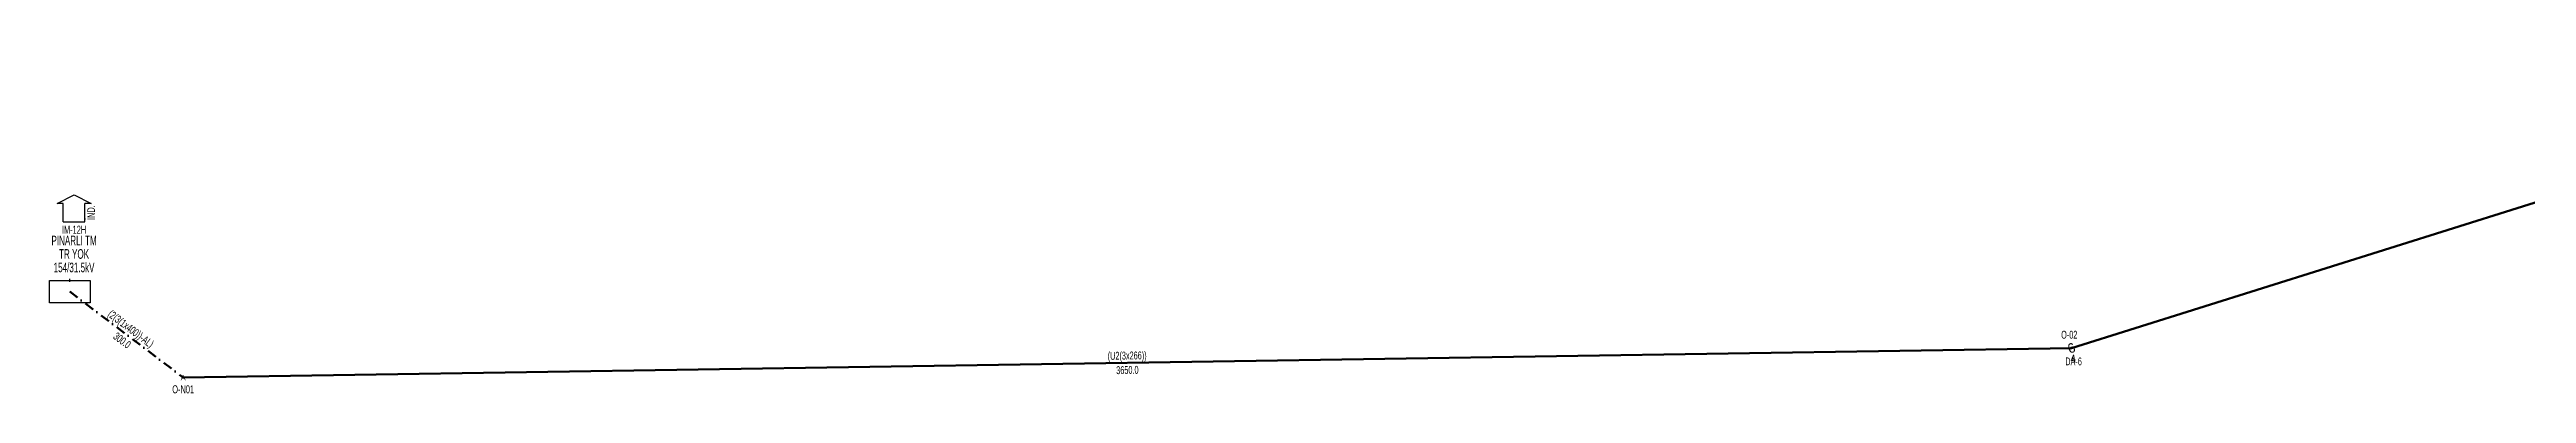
# Model space of a CAD drawing. Header units: millimetres. Extents: x 573825 to 575716, y 4090915 to 4092713.
# Drawn here: x 573825 to 574468, y 4091459 to 4091549 of the extents above; entities that cross this region are included whole.
import ezdxf
from ezdxf.enums import TextEntityAlignment as Align

# ---------------------------------------------------------------- set-up
doc = ezdxf.new("R2010")
doc.units = ezdxf.units.MM
doc.linetypes.add('DASHDOT', pattern=[5, 2.5, -1.25, 0, -1.25])
for name, color, linetype, lineweight in [('DIREK_ENH_MEVCUT', 6, 'Continuous', 25), ('HAT_ENH_HAVAI_MEVCUT', 6, 'Continuous', 70), ('HAT_ENH_YERALTI_MEVCUT', 6, 'DASHDOT', 70), ('NODE_ENH_MEVCUT', 5, 'Continuous', 25), ('TRAFO_MEVCUT', 5, 'Continuous', 30)]:
    doc.layers.add(name, color=color, linetype=linetype, lineweight=lineweight)
doc.styles.add('Direk', font='B_CAD')
doc.styles.get("Standard").update_dxf_attribs({"font": 'Arial'})

# ---------------------------------------------------------------- blocks, each defined once
blk = doc.blocks.new('MEV_INDMERK_KARE')
at = {"layer": 'TRAFO_MEVCUT', "linetype": 'Continuous'}
for p, q in [((-5.268651, -2.925), (-5.268651, 2.925)), ((-5.268651, 2.925), (5.268651, 2.925)), ((0, 2.535), (0, 3.315)), ((5.268651, 2.925), (5.268651, -2.925)), ((5.268651, -2.925), (-5.268651, -2.925))]:
    blk.add_line(p, q, dxfattribs=at)
blk = doc.blocks.new('MEV_INDMERK')
at = {"layer": 'TRAFO_MEVCUT', "linetype": 'Continuous'}
for p, q in [((-4.4, 2.4), (0, 4.6)), ((-2.8, 2.4), (-4.4, 2.4)), ((-2.8, -2.4), (-2.8, 2.4)), ((0, 4.6), (4.4, 2.4)), ((4.4, 2.4), (2.8, 2.4)), ((2.8, -2.4), (2.8, 2.4)), ((-2.8, -2.4), (2.8, -2.4))]:
    blk.add_line(p, q, dxfattribs=at)
at = {"layer": 'TRAFO_MEVCUT', "linetype": 'Continuous', "width": 0.6}
blk.add_text('İND.', height=2, rotation=90, dxfattribs=at).set_placement((5.417363, -0.010583), align=Align.CENTER)

msp = doc.modelspace()

# ---------------------------------------------------------------- linework, layer by layer
at = {"layer": 'HAT_ENH_HAVAI_MEVCUT'}
for p, q in [((574596.857, 4091548.742), (574349.788, 4091471.194)), ((574349.788, 4091471.194), (573859.308032, 4091463.516828))]:
    msp.add_line(p, q, dxfattribs=at)
at = {"layer": 'HAT_ENH_YERALTI_MEVCUT', "flags": 128}
msp.add_lwpolyline([(573829.867834, 4091485.837007), (573859.308032, 4091463.516828)], dxfattribs=at)

# ---------------------------------------------------------------- block references
at = {"layer": 'TRAFO_MEVCUT'}
for name, p in [('MEV_INDMERK', (573830.972281, 4091506.379885)), ('MEV_INDMERK_KARE', (573829.867834, 4091485.837007))]:
    msp.add_blockref(name, p, dxfattribs=at)

# ---------------------------------------------------------------- texts
at = {"layer": 'DIREK_ENH_MEVCUT', "width": 0.53}
for s, p in [('O-02', (574349.230757, 4091474.649355)), ('DA-6', (574350.348226, 4091467.720144))]:
    msp.add_text(s, height=2.05, dxfattribs=at).set_placement(p, align=Align.MIDDLE_CENTER)
at = {"layer": 'DIREK_ENH_MEVCUT', "style": 'Direk'}
msp.add_text('6', height=2.5, rotation=17.484588, dxfattribs=at).set_placement((574349.788, 4091471.194), align=Align.MIDDLE_CENTER)
at = {"layer": 'DIREK_ENH_MEVCUT', "color": 32, "style": 'Direk'}
msp.add_text('4', height=2, rotation=369.161173, dxfattribs=at).set_placement((574350.233794, 4091468.429716), align=Align.MIDDLE_CENTER)
at = {"layer": 'HAT_ENH_HAVAI_MEVCUT', "lineweight": 30, "width": 0.53}
msp.add_text('(U2(3x266))', height=2.05, rotation=360.896741, dxfattribs=at).set_placement((574104.534713, 4091468.20531, 286929.654016), align=Align.CENTER)
msp.add_text('3650.0', height=2.05, rotation=360.896741, dxfattribs=at).set_placement((574104.561319, 4091466.505518, 286929.654016), align=Align.TOP_CENTER)
at = {"layer": 'HAT_ENH_YERALTI_MEVCUT', "lineweight": 30, "width": 0.53}
msp.add_text('(2(3(1x400))-AL)', height=2.05, rotation=322.832299, dxfattribs=at).set_placement((573845.101461, 4091475.354257), align=Align.CENTER)
msp.add_text('300.0', height=2.05, rotation=322.832299, dxfattribs=at).set_placement((573844.074406, 4091473.999577), align=Align.TOP_CENTER)
at = {"layer": 'NODE_ENH_MEVCUT', "style": 'Direk'}
msp.add_text('A', height=1.4, dxfattribs=at).set_placement((573859.308032, 4091463.516828), align=Align.MIDDLE_CENTER)
at = {"layer": 'NODE_ENH_MEVCUT', "width": 0.6}
msp.add_text('O-N01', height=2.1, dxfattribs=at).set_placement((573859.308032, 4091461.516828), align=Align.TOP_CENTER)
at = {"layer": 'TRAFO_MEVCUT', "width": 0.6}
for s, height, p in [('IM-12H', 2.1, (573830.972281, 4091500.879885)), ('PINARLI TM', 2.5, (573830.972281, 4091497.879885)), ('TR YOK', 2.5, (573830.972281, 4091494.379885)), ('154/31.5kV', 2.5, (573830.972281, 4091490.879885))]:
    msp.add_text(s, height=height, dxfattribs=at).set_placement(p, align=Align.CENTER)

doc.saveas('drawing.dxf')
